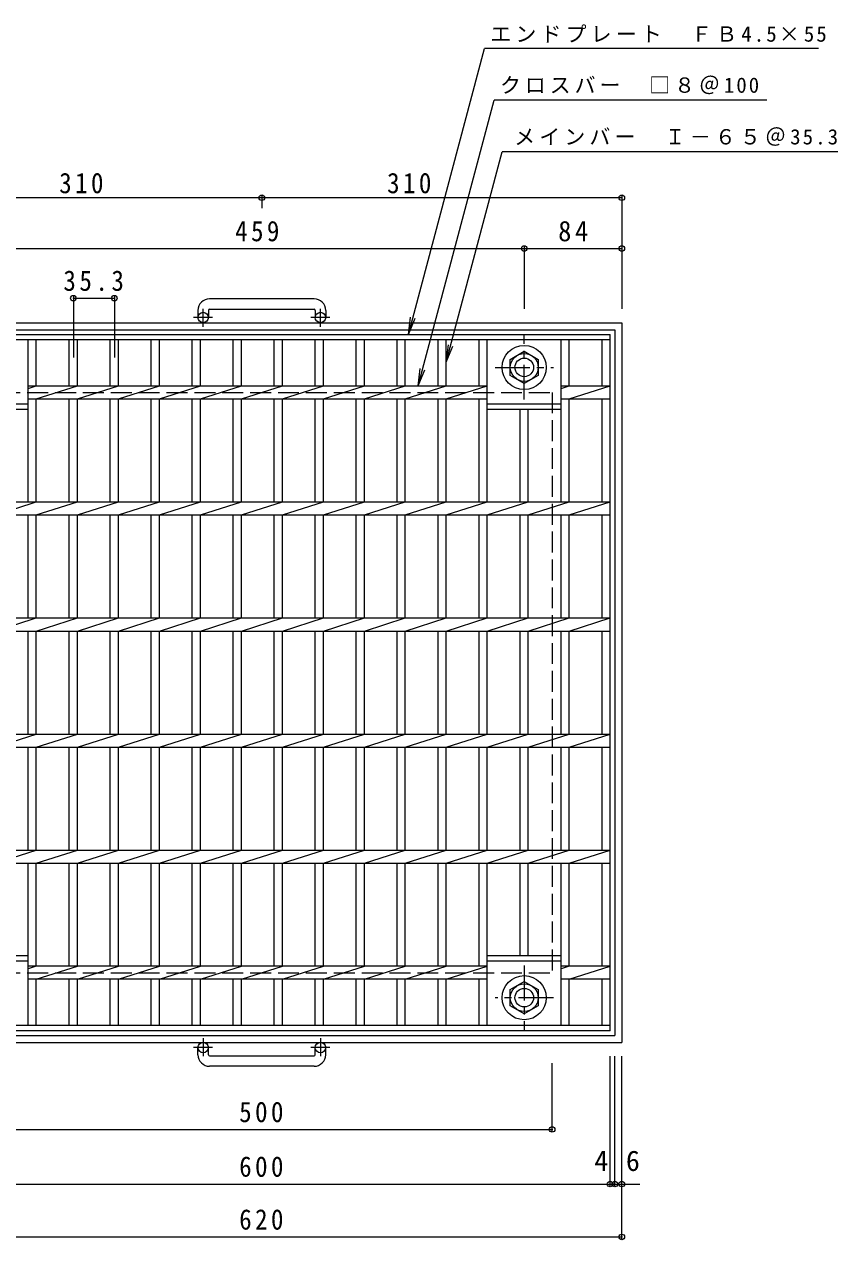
# Model space of a CAD drawing. Units: millimetres at full size, sheet at 1:6. Extents: x -894 to 1068, y -823 to 786.
# Drawn here: x -537 to 164, y -261 to 786 of the extents above; entities that cross this region are included whole.
import ezdxf
from ezdxf.enums import TextEntityAlignment as Align

# ---------------------------------------------------------------- set-up
doc = ezdxf.new("R2010")
doc.units = ezdxf.units.MM
doc.header["$LTSCALE"] = 6
doc.header["$PDMODE"] = 32
doc.header["$PDSIZE"] = 4.8
doc.linetypes.add('CHAIN1', pattern=[8, 5, -1, 1, -1])
doc.linetypes.add('DASHED3', pattern=[4, 3, -1])
for name, color, linetype, lineweight in [('E-1', 2, 'Continuous', 9), ('E-2', 3, 'Continuous', 9), ('E-4', 7, 'Continuous', 9), ('E-5', 7, 'Continuous', 9)]:
    doc.layers.add(name, color=color, linetype=linetype, lineweight=lineweight)
doc.styles.add('ＭＳ ゴシック', font='')
doc.styles.get('ＭＳ ゴシック').set_extended_font_data('MS Gothic')

msp = doc.modelspace()

# ---------------------------------------------------------------- linework, layer by layer
at = {"layer": 'E-1'}
for p, q in [((-287.288, 549.813), (-377.288, 549.813)), ((-387.288, 539.813), (-387.288, 533.713)), ((-378.288, 539.813), (-378.288, 533.713)), ((-377.288, 540.813), (-287.288, 540.813)), ((-286.288, 539.813), (-286.288, 533.713)), ((-277.288, 539.813), (-277.288, 533.713)), ((-642.288, 529.214), (-22.288, 529.214)), ((-22.288, 529.214), (-22.288, -90.787)), ((-636.287, 523.213), (-28.288, 523.213)), ((-28.288, 523.213), (-28.288, -84.786)), ((-118.287, 497.641), (-106.287, 504.57)), ((-106.287, 504.57), (-94.287, 497.641)), ((-118.287, 483.785), (-118.287, 497.641)), ((-94.287, 497.641), (-94.287, 483.785)), ((-106.287, 476.856), (-118.287, 483.785)), ((-94.287, 483.785), (-106.287, 476.856)), ((-642.288, -90.787), (-22.288, -90.787)), ((-636.287, -84.786), (-28.288, -84.786)), ((-387.288, -101.388), (-387.288, -95.287)), ((-378.288, -101.388), (-378.288, -95.287)), ((-377.288, -102.388), (-287.288, -102.388)), ((-286.288, -101.388), (-286.288, -95.287)), ((-277.288, -101.388), (-277.288, -95.287)), ((-287.288, -111.388), (-377.288, -111.388))]:
    msp.add_line(p, q, dxfattribs=at)
at = {"layer": 'E-1', "linetype": 'CHAIN1'}
for p, q in [((-382.788, 525.606), (-382.788, 541.203)), ((-281.788, 525.606), (-281.788, 541.203)), ((-374.625, 533.713), (-391.032, 533.713)), ((-273.625, 533.713), (-290.032, 533.713)), ((-106.287, 463.077), (-106.287, 518.35)), ((-131.424, 490.714), (-81.151, 490.714)), ((-106.287, -24.651), (-106.287, -79.924)), ((-81.151, -52.288), (-131.424, -52.288)), ((-382.788, -87.181), (-382.788, -102.777)), ((-281.788, -87.181), (-281.788, -102.777)), ((-374.625, -95.287), (-391.032, -95.287)), ((-273.625, -95.287), (-290.032, -95.287))]:
    msp.add_line(p, q, dxfattribs=at)
at = {"layer": 'E-1', "linetype": 'DASHED3'}
for p, q in [((-582.288, 469.214), (-82.287, 469.214)), ((-82.287, 469.214), (-82.287, -30.787)), ((-582.288, -30.787), (-82.287, -30.787))]:
    msp.add_line(p, q, dxfattribs=at)
at = {"layer": 'E-1'}
msp.add_lwpolyline([(-118.288, -59.215), (-118.288, -45.359), (-106.287, -38.43), (-94.288, -45.359), (-94.288, -59.215), (-106.287, -66.144)], close=True, dxfattribs=at)
for centre, radius in [((-382.788, 533.713), 4.5), ((-281.788, 533.713), 4.5), ((-106.287, 490.714), 19), ((-106.287, 490.714), 12), ((-106.287, 490.714), 8), ((-106.287, -52.288), 19), ((-106.287, -52.288), 12), ((-106.287, -52.288), 8), ((-382.788, -95.287), 4.5), ((-281.788, -95.287), 4.5)]:
    msp.add_circle(centre, radius, dxfattribs=at)
for centre, radius, start, end in [((-377.288, 539.813), 10, 90, 180), ((-287.288, 539.813), 10, 0, 90), ((-377.288, 539.813), 1, 90, 180), ((-287.288, 539.813), 1, 0, 90), ((-377.288, -101.388), 10, 180, 270), ((-377.288, -101.388), 1, 180, 270), ((-287.288, -101.388), 10, 270, 0), ((-287.288, -101.388), 1, 270, 0)]:
    msp.add_arc(centre, radius, start, end, dxfattribs=at)
at = {"layer": 'E-2'}
for p, q in [((-632.287, 519.213), (-32.288, 519.213)), ((-632.287, 514.713), (-32.288, 514.713)), ((-533.487, 374.863), (-533.487, 514.713)), ((-526.487, 474.863), (-526.487, 514.713)), ((-498.087, 474.863), (-498.087, 514.713)), ((-491.087, 474.863), (-491.087, 514.713)), ((-462.787, 474.863), (-462.787, 514.713)), ((-455.787, 474.863), (-455.787, 514.713)), ((-427.487, 474.863), (-427.487, 514.713)), ((-420.487, 474.863), (-420.487, 514.713)), ((-392.187, 474.863), (-392.187, 514.713)), ((-385.187, 474.863), (-385.187, 514.713)), ((-356.887, 474.863), (-356.887, 514.713)), ((-349.887, 474.863), (-349.887, 514.713)), ((-321.587, 474.863), (-321.587, 514.713)), ((-314.587, 474.863), (-314.587, 514.713)), ((-286.287, 474.863), (-286.287, 514.713)), ((-279.287, 474.863), (-279.287, 514.713)), ((-250.987, 474.863), (-250.987, 514.713)), ((-243.987, 474.863), (-243.987, 514.713)), ((-215.687, 474.863), (-215.687, 514.713)), ((-208.687, 474.863), (-208.687, 514.713)), ((-180.387, 474.863), (-180.387, 514.713)), ((-173.387, 474.863), (-173.387, 514.713)), ((-145.087, 474.863), (-145.087, 514.713)), ((-138.087, 374.863), (-138.087, 514.713)), ((-74.487, 374.863), (-74.487, 514.713)), ((-67.487, 474.863), (-67.487, 514.713)), ((-39.288, 474.863), (-39.288, 514.713)), ((-32.288, -80.787), (-32.288, 519.213)), ((-533.487, 472.623), (-526.487, 474.864)), ((-533.487, 474.863), (-138.092, 474.863)), ((-526.487, 463.564), (-491.087, 474.864)), ((-491.087, 463.564), (-455.787, 474.864)), ((-455.788, 463.564), (-420.487, 474.864)), ((-420.488, 463.564), (-385.188, 474.864)), ((-385.188, 463.564), (-349.888, 474.864)), ((-349.888, 463.564), (-314.588, 474.864)), ((-314.588, 463.564), (-279.288, 474.864)), ((-279.288, 463.564), (-243.989, 474.864)), ((-243.989, 463.564), (-208.688, 474.864)), ((-208.688, 463.564), (-173.388, 474.864)), ((-173.389, 463.564), (-138.092, 474.863)), ((-74.487, 472.624), (-67.489, 474.864)), ((-74.487, 474.863), (-32.288, 474.863)), ((-67.487, 463.563), (-32.288, 474.863)), ((-533.487, 463.563), (-138.087, 463.563)), ((-526.487, 374.863), (-526.487, 463.563)), ((-498.087, 374.863), (-498.087, 463.563)), ((-491.087, 374.863), (-491.087, 463.563)), ((-462.787, 374.863), (-462.787, 463.563)), ((-455.787, 374.863), (-455.787, 463.563)), ((-427.487, 374.863), (-427.487, 463.563)), ((-420.487, 374.863), (-420.487, 463.563)), ((-392.187, 374.863), (-392.187, 463.563)), ((-385.187, 374.863), (-385.187, 463.563)), ((-356.887, 374.863), (-356.887, 463.563)), ((-349.887, 374.863), (-349.887, 463.563)), ((-321.587, 374.863), (-321.587, 463.563)), ((-314.587, 374.863), (-314.587, 463.563)), ((-286.287, 374.863), (-286.287, 463.563)), ((-279.287, 374.863), (-279.287, 463.563)), ((-250.987, 374.863), (-250.987, 463.563)), ((-243.987, 374.863), (-243.987, 463.563)), ((-215.687, 374.863), (-215.687, 463.563)), ((-208.687, 374.863), (-208.687, 463.563)), ((-180.387, 374.863), (-180.387, 463.563)), ((-173.387, 374.863), (-173.387, 463.563)), ((-145.087, 374.863), (-145.087, 463.563)), ((-74.487, 463.563), (-32.288, 463.563)), ((-67.487, 374.863), (-67.487, 463.563)), ((-39.288, 374.863), (-39.288, 463.563)), ((-597.087, 459.213), (-533.487, 459.213)), ((-597.087, 454.713), (-533.487, 454.713)), ((-138.092, 460.063), (-138.087, 460.065)), ((-138.087, 459.213), (-74.487, 459.213)), ((-138.087, 454.713), (-74.487, 454.713)), ((-109.788, 374.863), (-109.788, 454.713)), ((-102.788, 374.863), (-102.788, 454.713)), ((-632.287, 374.863), (-32.288, 374.863)), ((-561.787, 363.564), (-526.487, 374.863)), ((-526.487, 363.564), (-491.087, 374.863)), ((-491.087, 363.564), (-455.787, 374.863)), ((-455.788, 363.564), (-420.487, 374.863)), ((-420.488, 363.564), (-385.188, 374.863)), ((-385.188, 363.564), (-349.888, 374.863)), ((-349.888, 363.564), (-314.588, 374.863)), ((-314.588, 363.564), (-279.288, 374.863)), ((-279.288, 363.564), (-243.989, 374.863)), ((-243.989, 363.564), (-208.688, 374.863)), ((-208.688, 363.564), (-173.388, 374.863)), ((-173.389, 363.564), (-138.089, 374.863)), ((-138.089, 363.564), (-102.789, 374.863)), ((-102.789, 363.564), (-67.489, 374.863)), ((-67.487, 363.564), (-32.288, 374.863)), ((-632.287, 363.564), (-32.288, 363.564)), ((-533.487, 274.863), (-533.487, 363.564)), ((-526.487, 274.863), (-526.487, 363.564)), ((-498.087, 274.863), (-498.087, 363.564)), ((-491.087, 274.863), (-491.087, 363.564)), ((-462.787, 274.863), (-462.787, 363.564)), ((-455.787, 274.863), (-455.787, 363.564)), ((-427.487, 274.863), (-427.487, 363.564)), ((-420.487, 274.863), (-420.487, 363.564)), ((-392.187, 274.863), (-392.187, 363.564)), ((-385.187, 274.863), (-385.187, 363.564)), ((-356.887, 274.863), (-356.887, 363.564)), ((-349.887, 274.863), (-349.887, 363.564)), ((-321.587, 274.863), (-321.587, 363.564)), ((-314.587, 274.863), (-314.587, 363.564)), ((-286.287, 274.863), (-286.287, 363.564)), ((-279.287, 274.863), (-279.287, 363.564)), ((-250.987, 274.863), (-250.987, 363.564)), ((-243.987, 274.863), (-243.987, 363.564)), ((-215.687, 274.863), (-215.687, 363.564)), ((-208.687, 274.863), (-208.687, 363.564)), ((-180.387, 274.863), (-180.387, 363.564)), ((-173.387, 274.863), (-173.387, 363.564)), ((-145.087, 274.863), (-145.087, 363.564)), ((-138.087, 274.863), (-138.087, 363.564)), ((-109.788, 274.863), (-109.788, 363.564)), ((-102.788, 274.863), (-102.788, 363.564)), ((-74.487, 274.863), (-74.487, 363.564)), ((-67.487, 274.863), (-67.487, 363.564)), ((-39.288, 274.863), (-39.288, 363.564)), ((-632.287, 274.863), (-32.288, 274.863)), ((-561.787, 263.564), (-526.487, 274.864)), ((-526.487, 263.564), (-491.087, 274.864)), ((-491.087, 263.564), (-455.787, 274.864)), ((-455.788, 263.564), (-420.487, 274.864)), ((-420.488, 263.564), (-385.188, 274.864)), ((-385.188, 263.564), (-349.888, 274.864)), ((-349.888, 263.564), (-314.588, 274.864)), ((-314.588, 263.564), (-279.288, 274.864)), ((-279.288, 263.564), (-243.989, 274.864)), ((-243.989, 263.564), (-208.688, 274.864)), ((-208.688, 263.564), (-173.388, 274.864)), ((-173.389, 263.564), (-138.089, 274.864)), ((-138.089, 263.564), (-102.789, 274.864)), ((-102.789, 263.564), (-67.489, 274.864)), ((-67.487, 263.563), (-32.288, 274.863)), ((-632.287, 263.563), (-32.288, 263.563)), ((-533.487, 174.863), (-533.487, 263.563)), ((-526.487, 174.863), (-526.487, 263.563)), ((-498.087, 174.863), (-498.087, 263.563)), ((-491.087, 174.863), (-491.087, 263.563)), ((-462.787, 174.863), (-462.787, 263.563)), ((-455.787, 174.863), (-455.787, 263.563)), ((-427.487, 174.863), (-427.487, 263.563)), ((-420.487, 174.863), (-420.487, 263.563)), ((-392.187, 174.863), (-392.187, 263.563)), ((-385.187, 174.863), (-385.187, 263.563)), ((-356.887, 174.863), (-356.887, 263.563)), ((-349.887, 174.863), (-349.887, 263.563)), ((-321.587, 174.863), (-321.587, 263.563)), ((-314.587, 174.863), (-314.587, 263.563)), ((-286.287, 174.863), (-286.287, 263.563)), ((-279.287, 174.863), (-279.287, 263.563)), ((-250.987, 174.863), (-250.987, 263.563)), ((-243.987, 174.863), (-243.987, 263.563)), ((-215.687, 174.863), (-215.687, 263.563)), ((-208.687, 174.863), (-208.687, 263.563)), ((-180.387, 174.863), (-180.387, 263.563)), ((-173.387, 174.863), (-173.387, 263.563)), ((-145.087, 174.863), (-145.087, 263.563)), ((-138.087, 174.863), (-138.087, 263.563)), ((-109.788, 174.863), (-109.788, 263.563)), ((-102.788, 174.863), (-102.788, 263.563)), ((-74.487, 174.863), (-74.487, 263.563)), ((-67.487, 174.863), (-67.487, 263.563)), ((-39.288, 174.863), (-39.288, 263.563)), ((-632.287, 174.863), (-32.288, 174.863)), ((-561.787, 163.564), (-526.487, 174.863)), ((-526.487, 163.564), (-491.087, 174.863)), ((-491.087, 163.564), (-455.787, 174.863)), ((-455.788, 163.564), (-420.487, 174.863)), ((-420.488, 163.564), (-385.188, 174.863)), ((-385.188, 163.564), (-349.888, 174.863)), ((-349.888, 163.564), (-314.588, 174.863)), ((-314.588, 163.564), (-279.288, 174.863)), ((-279.288, 163.564), (-243.989, 174.863)), ((-243.989, 163.564), (-208.688, 174.863)), ((-208.688, 163.564), (-173.388, 174.863)), ((-173.389, 163.564), (-138.089, 174.863)), ((-138.089, 163.564), (-102.789, 174.863)), ((-102.789, 163.564), (-67.489, 174.863)), ((-67.487, 163.563), (-32.288, 174.863)), ((-632.287, 163.563), (-32.288, 163.563)), ((-533.487, 74.864), (-533.487, 163.563)), ((-526.487, 74.864), (-526.487, 163.563)), ((-498.087, 74.864), (-498.087, 163.563)), ((-491.087, 74.864), (-491.087, 163.563)), ((-462.787, 74.864), (-462.787, 163.563)), ((-455.787, 74.864), (-455.787, 163.563)), ((-427.487, 74.864), (-427.487, 163.563)), ((-420.487, 74.864), (-420.487, 163.563)), ((-392.187, 74.864), (-392.187, 163.563)), ((-385.187, 74.864), (-385.187, 163.563)), ((-356.887, 74.864), (-356.887, 163.563)), ((-349.887, 74.864), (-349.887, 163.563)), ((-321.587, 74.864), (-321.587, 163.563)), ((-314.587, 74.864), (-314.587, 163.563)), ((-286.287, 74.864), (-286.287, 163.563)), ((-279.287, 74.864), (-279.287, 163.563)), ((-250.987, 74.864), (-250.987, 163.563)), ((-243.987, 74.864), (-243.987, 163.563)), ((-215.687, 74.864), (-215.687, 163.563)), ((-208.687, 74.864), (-208.687, 163.563)), ((-180.387, 74.864), (-180.387, 163.563)), ((-173.387, 74.864), (-173.387, 163.563)), ((-145.087, 74.864), (-145.087, 163.563)), ((-138.087, 74.864), (-138.087, 163.563)), ((-109.788, 74.864), (-109.788, 163.563)), ((-102.788, 74.864), (-102.788, 163.563)), ((-74.487, 74.864), (-74.487, 163.563)), ((-67.487, 74.864), (-67.487, 163.563)), ((-39.288, 74.864), (-39.288, 163.563)), ((-632.287, 74.864), (-32.288, 74.864)), ((-561.787, 63.564), (-526.487, 74.864)), ((-526.487, 63.564), (-491.087, 74.864)), ((-491.087, 63.564), (-455.787, 74.864)), ((-455.788, 63.564), (-420.487, 74.864)), ((-420.488, 63.564), (-385.188, 74.864)), ((-385.188, 63.564), (-349.888, 74.864)), ((-349.888, 63.564), (-314.588, 74.864)), ((-314.588, 63.564), (-279.288, 74.864)), ((-279.288, 63.564), (-243.989, 74.864)), ((-243.989, 63.564), (-208.688, 74.864)), ((-208.688, 63.564), (-173.388, 74.864)), ((-173.389, 63.564), (-138.089, 74.864)), ((-138.089, 63.564), (-102.789, 74.864)), ((-102.789, 63.564), (-67.489, 74.864)), ((-67.487, 63.563), (-32.288, 74.864)), ((-632.287, 63.563), (-32.288, 63.563)), ((-533.487, -76.287), (-533.487, 63.563)), ((-526.487, -25.136), (-526.487, 63.563)), ((-498.087, -25.136), (-498.087, 63.563)), ((-491.087, -25.136), (-491.087, 63.563)), ((-462.787, -25.136), (-462.787, 63.563)), ((-455.787, -25.136), (-455.787, 63.563)), ((-427.487, -25.136), (-427.487, 63.563)), ((-420.487, -25.136), (-420.487, 63.563)), ((-392.187, -25.136), (-392.187, 63.563)), ((-385.187, -25.136), (-385.187, 63.563)), ((-356.887, -25.136), (-356.887, 63.563)), ((-349.887, -25.136), (-349.887, 63.563)), ((-321.587, -25.136), (-321.587, 63.563)), ((-314.587, -25.136), (-314.587, 63.563)), ((-286.287, -25.136), (-286.287, 63.563)), ((-279.287, -25.136), (-279.287, 63.563)), ((-250.987, -25.136), (-250.987, 63.563)), ((-243.987, -25.136), (-243.987, 63.563)), ((-215.687, -25.136), (-215.687, 63.563)), ((-208.687, -25.136), (-208.687, 63.563)), ((-180.387, -25.136), (-180.387, 63.563)), ((-173.387, -25.136), (-173.387, 63.563)), ((-145.087, -25.136), (-145.087, 63.563)), ((-138.087, -76.287), (-138.087, 63.563)), ((-109.788, -16.287), (-109.788, 63.563)), ((-102.788, -16.287), (-102.788, 63.563)), ((-74.487, -76.287), (-74.487, 63.563)), ((-67.487, -25.136), (-67.487, 63.563)), ((-39.288, -25.136), (-39.288, 63.563)), ((-533.487, -16.287), (-597.087, -16.287)), ((-533.487, -20.787), (-597.087, -20.787)), ((-74.487, -16.287), (-138.087, -16.287)), ((-74.487, -20.787), (-138.087, -20.787)), ((-526.487, -25.136), (-533.487, -27.377)), ((-138.089, -25.136), (-533.487, -25.136)), ((-526.487, -36.436), (-491.087, -25.136)), ((-491.087, -36.436), (-455.787, -25.136)), ((-455.788, -36.436), (-420.487, -25.136)), ((-420.488, -36.436), (-385.188, -25.136)), ((-385.188, -36.436), (-349.888, -25.136)), ((-349.888, -36.436), (-314.588, -25.136)), ((-314.588, -36.436), (-279.288, -25.136)), ((-279.288, -36.436), (-243.989, -25.136)), ((-243.989, -36.436), (-208.688, -25.136)), ((-208.688, -36.436), (-173.388, -25.136)), ((-173.389, -36.436), (-138.089, -25.136)), ((-67.489, -25.136), (-74.487, -27.377)), ((-32.288, -25.136), (-74.487, -25.136)), ((-67.487, -36.437), (-32.288, -25.136)), ((-138.087, -36.437), (-533.487, -36.437)), ((-526.487, -76.287), (-526.487, -36.437)), ((-498.087, -76.287), (-498.087, -36.437)), ((-491.087, -76.287), (-491.087, -36.437)), ((-462.787, -76.287), (-462.787, -36.437)), ((-455.787, -76.287), (-455.787, -36.437)), ((-427.487, -76.287), (-427.487, -36.437)), ((-420.487, -76.287), (-420.487, -36.437)), ((-392.187, -76.287), (-392.187, -36.437)), ((-385.187, -76.287), (-385.187, -36.437)), ((-356.887, -76.287), (-356.887, -36.437)), ((-349.887, -76.287), (-349.887, -36.437)), ((-321.587, -76.287), (-321.587, -36.437)), ((-314.587, -76.287), (-314.587, -36.437)), ((-286.287, -76.287), (-286.287, -36.437)), ((-279.287, -76.287), (-279.287, -36.437)), ((-250.987, -76.287), (-250.987, -36.437)), ((-243.987, -76.287), (-243.987, -36.437)), ((-215.687, -76.287), (-215.687, -36.437)), ((-208.687, -76.287), (-208.687, -36.437)), ((-180.387, -76.287), (-180.387, -36.437)), ((-173.387, -76.287), (-173.387, -36.437)), ((-145.087, -76.287), (-145.087, -36.437)), ((-138.092, -36.437), (-138.087, -36.436)), ((-32.288, -36.437), (-74.487, -36.437)), ((-67.487, -76.287), (-67.487, -36.437)), ((-39.288, -76.287), (-39.288, -36.437)), ((-32.288, -76.287), (-632.287, -76.287)), ((-32.288, -80.787), (-632.287, -80.787))]:
    msp.add_line(p, q, dxfattribs=at)
at = {"layer": 'E-4'}
for p, q in [((-332.288, 636.919), (-642.288, 636.919)), ((-332.288, 638.719), (-332.288, 627.889)), ((-22.288, 636.919), (-332.288, 636.919)), ((-22.288, 638.719), (-22.288, 541.214)), ((-565.287, 593.123), (-106.287, 593.123)), ((-106.287, 594.923), (-106.287, 541.214)), ((-106.287, 593.123), (-22.288, 593.123)), ((-494.587, 552.204), (-494.587, 499.327)), ((-494.587, 550.404), (-459.287, 550.404)), ((-459.287, 552.204), (-459.287, 499.327)), ((-32.337, -214.654), (-32.337, -102.787)), ((-28.288, -214.654), (-28.288, -102.787)), ((-22.288, -260.188), (-22.288, -102.787)), ((-82.287, -167.588), (-82.287, -108.788)), ((-582.288, -165.788), (-82.287, -165.788)), ((-632.238, -212.854), (-32.337, -212.854)), ((-32.337, -212.854), (-28.288, -212.854)), ((-28.288, -212.854), (-22.288, -212.854)), ((-22.288, -212.854), (-6.708, -212.854)), ((-642.288, -258.388), (-22.288, -258.388))]:
    msp.add_line(p, q, dxfattribs=at)
for p in [(-332.288, 636.919), (-22.288, 636.919), (-106.287, 593.123), (-22.288, 593.123), (-494.587, 550.404), (-459.287, 550.404), (-82.287, -165.788), (-32.337, -212.854), (-28.288, -212.854), (-22.288, -212.854), (-22.288, -258.388)]:
    msp.add_point(p, dxfattribs=at)
at = {"layer": 'E-5'}
for p, q in [((-206.085, 519.213), (-140.461, 765.576)), ((147.227, 765.576), (-140.461, 765.576)), ((-197.749, 474.863), (-132.165, 721.077)), ((102.584, 721.077), (-132.165, 721.077)), ((-173.387, 495.161), (-125.165, 676.577)), ((163.656, 676.577), (-125.165, 676.577)), ((-206.085, 519.213), (-204.128, 534.085)), ((-206.085, 519.213), (-200.345, 533.071)), ((-173.387, 495.161), (-171.429, 510.032)), ((-173.387, 495.161), (-167.647, 509.019)), ((-197.749, 474.863), (-195.792, 489.735)), ((-197.749, 474.863), (-192.009, 488.721))]:
    msp.add_line(p, q, dxfattribs=at)

# ---------------------------------------------------------------- texts
at = {"layer": 'E-4', "color": 2, "style": 'ＭＳ ゴシック'}
for s, p in [('4', (-45.924, -206.854)), ('6', (-18.708, -206.854))]:
    msp.add_text(s, height=17.6, dxfattribs=at).set_placement(p, align=Align.BOTTOM_LEFT)
at = {"layer": 'E-4', "color": 2, "char_height": 17.6, "attachment_point": 7, "style": 'ＭＳ ゴシック'}
for s, insert in [('\\T1.27;\\W0.9;310', (-506.788, 640.519)), ('\\T1.27;\\W0.9;310', (-224.393, 640.519)), ('\\T1.27;\\W0.9;459', (-355.287, 599.123)), ('\\T1.27;\\W0.95;84', (-77.038, 599.123)), ('\\T1.28;\\W0.9;35.3', (-503.187, 556.404)), ('\\T1.27;\\W0.9;500', (-351.787, -159.788)), ('\\T1.27;\\W0.9;600', (-351.787, -206.854)), ('\\T1.27;\\W0.9;620', (-351.788, -252.388))]:
    msp.add_mtext(s, dxfattribs=dict(at, insert=insert))
at = {"layer": 'E-5', "char_height": 13.2, "attachment_point": 7, "style": 'ＭＳ ゴシック'}
for s, insert in [('\\T1.2;エンドプレート\u3000ＦＢ4.5×55', (-135.461, 770.576)), ('\\T1.19;クロスバー\u3000□８＠100', (-127.165, 726.077)), ('\\T1.2;メインバー\u3000Ｉ－６５＠35.3', (-114.93, 681.577))]:
    msp.add_mtext(s, dxfattribs=dict(at, insert=insert))

doc.saveas('drawing.dxf')
